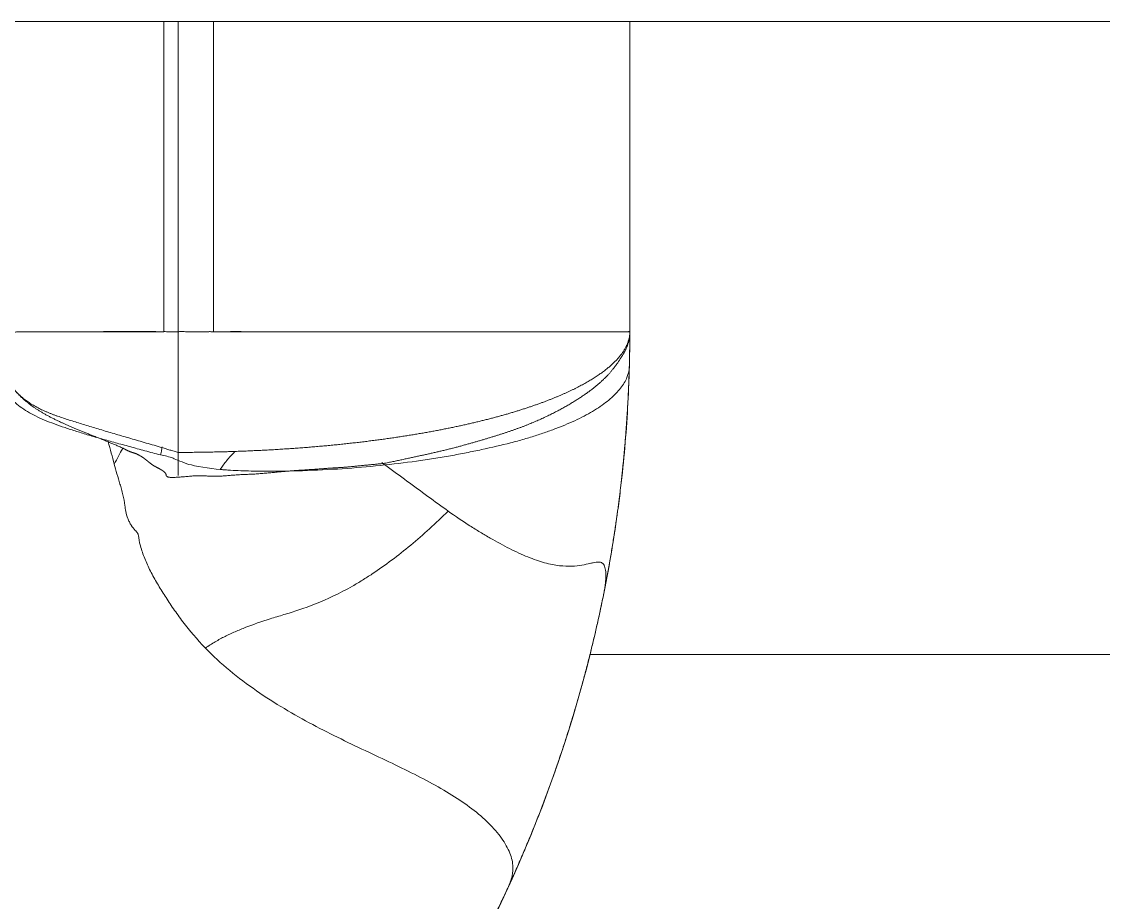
# Model space of a CAD drawing. Header units: millimetres. Extents: x 126337 to 126756, y 643 to 915.
# Drawn here: x 126626.005 to 126629.425, y 888.587 to 891.369 of the extents above; entities that cross this region are included whole.
import ezdxf

# ---------------------------------------------------------------- set-up
doc = ezdxf.new("R2010")
doc.units = ezdxf.units.MM
doc.linetypes.add('DASHED', pattern=[0])
doc.layers.add('DIE_P', color=2, linetype='Continuous')
doc.layers.add('TEXT', color=4, linetype='Continuous')

# ---------------------------------------------------------------- blocks, each defined once
blk = doc.blocks.new('*u7580')
at = {"layer": 'DIE_P', "color": 2, "linetype": 'Continuous', "lineweight": 13}
for p, q in [((12.7609, 69.5858), (13.3324, 69.5858)), ((14.7609, 69.5858), (13.3324, 69.5858)), ((14.7609, 69.5858), (14.7609, 68.6062)), ((14.7609, 68.6092), (14.7609, 68.6113))]:
    blk.add_line(p, q, dxfattribs=at)
at = {"layer": 'DIE_P', "color": 155, "linetype": 'DASHED', "lineweight": 13}
for p, q in [((13.2873, 69.5858), (13.2873, 68.6062)), ((13.2873, 68.6062), (13.2873, 69.5858)), ((13.3324, 69.5858), (13.3324, 68.2247)), ((13.445, 68.6062), (13.445, 69.5858)), ((13.445, 69.5858), (13.445, 68.6062)), ((14.6351, 67.5858), (63.5609, 67.5858))]:
    blk.add_line(p, q, dxfattribs=at)
at = {"layer": 'DIE_P', "color": 155, "linetype": 'Continuous', "lineweight": 13}
for p, q in [((13.3324, 68.1518), (13.3324, 69.5858)), ((14.6351, 67.5858), (63.5609, 67.5858))]:
    blk.add_line(p, q, dxfattribs=at)
at = {"layer": 'DIE_P', "color": 11, "linetype": 'Continuous', "lineweight": 13}
blk.add_line((14.7609, 69.5858), (63.5609, 69.5858), dxfattribs=at)
at = {"layer": 'DIE_P', "color": 31, "linetype": 'DASHED', "lineweight": 13}
blk.add_line((14.7609, 68.6062), (14.7609, 68.6), dxfattribs=at)
at = {"layer": 'DIE_P', "color": 2, "linetype": 'DASHED', "lineweight": 13}
for p, q in [((14.6775, 67.7731), (14.678, 67.7754)), ((14.5623, 67.3298), (14.5634, 67.3334))]:
    blk.add_line(p, q, dxfattribs=at)
at = {"layer": 'DIE_P', "color": 2, "linetype": 'Continuous', "lineweight": 13}
blk.add_arc((10.5609, 68.6062), 4.2, 302.4, 345.9392, dxfattribs=at)
for points, knots in [([(14.7605, 68.6163), (14.7605, 68.6163), (14.7605, 68.6157), (14.7605, 68.6147), (14.7605, 68.6133), (14.7605, 68.6117), (14.7606, 68.61), (14.7606, 68.6082), (14.7606, 68.606), (14.7606, 68.6035), (14.7606, 68.6007), (14.7607, 68.598), (14.7607, 68.5955), (14.7607, 68.5932), (14.7607, 68.5913), (14.7607, 68.5893), (14.7607, 68.5871), (14.7607, 68.5845), (14.7607, 68.5815), (14.7607, 68.5782), (14.7607, 68.5746), (14.7607, 68.5717), (14.7607, 68.5699), (14.7607, 68.5696)], [0, 0, 0, 0, 0.004784, 0.034768, 0.063437, 0.09592, 0.132266, 0.172345, 0.213701, 0.271358, 0.329933, 0.389269, 0.443082, 0.491823, 0.529829, 0.56859, 0.616005, 0.672302, 0.737717, 0.807975, 0.886805, 0.974467, 1, 1, 1, 1]), ([(14.7609, 68.6212), (14.7609, 68.6212), (14.7609, 68.6212), (14.7609, 68.6211), (14.7609, 68.6208), (14.7609, 68.6205), (14.7609, 68.6203), (14.7609, 68.6201), (14.7609, 68.6199), (14.7609, 68.6196), (14.7609, 68.619), (14.7609, 68.618), (14.7609, 68.6166), (14.7609, 68.6141), (14.7609, 68.6106), (14.7609, 68.6075), (14.7609, 68.6058), (14.7609, 68.6054)], [0, 0, 0, 0, 0.02912, 0.115091, 0.17392, 0.195161, 0.204487, 0.213393, 0.2223, 0.231627, 0.273679, 0.31992, 0.38987, 0.507162, 0.726844, 0.946773, 1, 1, 1, 1]), ([(14.7609, 68.6039), (14.7609, 68.6034), (14.7609, 68.6023), (14.7609, 68.6006), (14.7609, 68.5988), (14.7608, 68.597), (14.7607, 68.5951), (14.7605, 68.5931), (14.7603, 68.5911), (14.76, 68.589), (14.7597, 68.5868), (14.7594, 68.5846), (14.7589, 68.5824), (14.7584, 68.58), (14.7578, 68.5775), (14.7572, 68.575), (14.7564, 68.5723), (14.7556, 68.5696), (14.7547, 68.5668), (14.7538, 68.5639), (14.7527, 68.561), (14.7515, 68.558), (14.7503, 68.555), (14.7489, 68.5519), (14.7475, 68.5488), (14.746, 68.5457), (14.7444, 68.5425), (14.7427, 68.5394), (14.7409, 68.5362), (14.739, 68.533), (14.7371, 68.5298), (14.735, 68.5265), (14.7329, 68.5232), (14.7308, 68.5199), (14.7285, 68.5165), (14.7262, 68.5132), (14.7239, 68.5098), (14.7215, 68.5064), (14.719, 68.503), (14.7165, 68.4996), (14.7139, 68.4962), (14.7113, 68.4928), (14.7086, 68.4893), (14.7059, 68.4858), (14.7031, 68.4824), (14.7002, 68.479), (14.6972, 68.4755), (14.6942, 68.4721), (14.691, 68.4687), (14.6877, 68.4653), (14.6844, 68.4618), (14.6809, 68.4584), (14.6774, 68.455), (14.6737, 68.4515), (14.6699, 68.4481), (14.6661, 68.4446), (14.6621, 68.4411), (14.658, 68.4376), (14.6538, 68.4341), (14.6494, 68.4306), (14.645, 68.4271), (14.6404, 68.4236), (14.6357, 68.42), (14.6309, 68.4165), (14.626, 68.4129), (14.621, 68.4093), (14.6159, 68.4058), (14.6106, 68.4022), (14.6053, 68.3986), (14.5998, 68.3951), (14.5942, 68.3915), (14.5886, 68.3879), (14.5828, 68.3844), (14.577, 68.3808), (14.571, 68.3773), (14.5649, 68.3737), (14.5587, 68.3702), (14.5525, 68.3666), (14.5461, 68.3631), (14.5395, 68.3596), (14.5329, 68.3561), (14.5262, 68.3525), (14.5193, 68.349), (14.5123, 68.3455), (14.5052, 68.342), (14.4979, 68.3385), (14.4905, 68.335), (14.483, 68.3316), (14.4754, 68.3281), (14.4676, 68.3247), (14.4597, 68.3213), (14.4516, 68.3179), (14.4434, 68.3145), (14.4351, 68.3111), (14.4267, 68.3078), (14.4181, 68.3046), (14.4094, 68.3014), (14.4006, 68.2982), (14.3917, 68.2951), (14.3826, 68.2919), (14.3734, 68.2888), (14.3641, 68.2857), (14.3546, 68.2827), (14.345, 68.2796), (14.3351, 68.2765), (14.3252, 68.2734), (14.315, 68.2703), (14.3046, 68.2672), (14.2941, 68.2641), (14.2833, 68.2609), (14.2724, 68.2577), (14.2612, 68.2545), (14.2499, 68.2513), (14.2384, 68.2481), (14.2266, 68.2449), (14.2148, 68.2416), (14.2028, 68.2385), (14.1908, 68.2355), (14.1787, 68.2325), (14.1666, 68.2296), (14.1545, 68.2268), (14.1423, 68.2241), (14.1301, 68.2213), (14.1178, 68.2186), (14.1054, 68.2158), (14.0929, 68.2131), (14.0802, 68.2103), (14.0672, 68.2074), (14.054, 68.2046), (14.0404, 68.2017), (14.0263, 68.1987), (14.0119, 68.1957), (13.9969, 68.1927), (13.9867, 68.1907), (13.9816, 68.1898)], [0, 0, 0, 0, 0.00386, 0.007947, 0.012241, 0.016739, 0.021439, 0.026341, 0.031445, 0.036748, 0.042248, 0.047945, 0.053796, 0.05975, 0.065805, 0.071956, 0.0782, 0.084532, 0.090947, 0.097441, 0.104009, 0.110646, 0.117346, 0.124104, 0.130914, 0.137771, 0.144668, 0.1516, 0.158543, 0.165465, 0.172361, 0.179226, 0.186055, 0.192846, 0.199593, 0.206296, 0.212952, 0.219557, 0.226111, 0.232619, 0.239082, 0.245507, 0.251898, 0.258279, 0.264696, 0.271158, 0.277666, 0.284226, 0.290838, 0.297506, 0.304231, 0.311015, 0.317859, 0.324763, 0.331728, 0.338753, 0.345838, 0.352982, 0.360183, 0.36744, 0.37475, 0.382111, 0.38952, 0.396973, 0.404468, 0.412001, 0.419568, 0.427165, 0.434787, 0.442431, 0.450093, 0.457768, 0.465454, 0.473153, 0.480868, 0.488601, 0.496354, 0.50413, 0.511932, 0.519763, 0.527623, 0.535516, 0.543444, 0.551408, 0.559411, 0.567452, 0.575534, 0.583657, 0.59182, 0.600023, 0.608267, 0.616549, 0.624867, 0.633221, 0.641605, 0.650014, 0.658449, 0.666911, 0.675399, 0.683916, 0.692468, 0.70106, 0.709698, 0.718389, 0.727137, 0.73595, 0.744831, 0.753785, 0.762816, 0.771924, 0.78111, 0.790371, 0.799704, 0.809101, 0.818554, 0.828041, 0.837511, 0.846947, 0.856342, 0.865691, 0.87499, 0.884233, 0.89342, 0.902576, 0.911732, 0.920923, 0.930186, 0.93956, 0.949081, 0.958786, 0.968705, 0.978864, 0.989283, 1, 1, 1, 1]), ([(14.6351, 67.5858), (14.6572, 67.6739), (14.6762, 67.7618), (14.7003, 67.8936), (14.7113, 67.9594), (14.7206, 68.0251), (14.7265, 68.0689), (14.7293, 68.0907), (14.7421, 68.199), (14.7493, 68.2835), (14.7588, 68.4481), (14.7609, 68.5283), (14.7609, 68.6062)], [0, 0, 0, 0, 0.25, 0.25, 0.375, 0.4375, 0.4375, 0.5, 0.5, 0.75, 0.75, 1, 1, 1, 1]), ([(13.3291, 68.1462), (13.3272, 68.1461), (13.3236, 68.1458), (13.3183, 68.1456), (13.3136, 68.1456), (13.3094, 68.1457), (13.3057, 68.1459), (13.3025, 68.1464), (13.3, 68.1471), (13.2981, 68.148), (13.2967, 68.1491), (13.2957, 68.1501), (13.295, 68.1511), (13.2947, 68.1521), (13.2947, 68.153), (13.2947, 68.1538), (13.2945, 68.1546), (13.2944, 68.1554), (13.2942, 68.1561), (13.2939, 68.1568), (13.2936, 68.1575), (13.2932, 68.1581), (13.2928, 68.1587), (13.2924, 68.1593), (13.2919, 68.1599), (13.2914, 68.1605), (13.2908, 68.1611), (13.2902, 68.1617), (13.2896, 68.1623), (13.2889, 68.1628), (13.2882, 68.1634), (13.2875, 68.164), (13.2868, 68.1646), (13.286, 68.1652), (13.2853, 68.1658), (13.2845, 68.1663), (13.2837, 68.1669), (13.2829, 68.1674), (13.2821, 68.1679), (13.2813, 68.1684), (13.2805, 68.169), (13.2796, 68.1695), (13.2788, 68.17), (13.2779, 68.1705), (13.2771, 68.171), (13.2762, 68.1715), (13.2753, 68.172), (13.2743, 68.1725), (13.2734, 68.1731), (13.2724, 68.1736), (13.2714, 68.1741), (13.2704, 68.1747), (13.2694, 68.1752), (13.2684, 68.1758), (13.2673, 68.1763), (13.2663, 68.1769), (13.2652, 68.1775), (13.2641, 68.178), (13.263, 68.1786), (13.2619, 68.1792), (13.2608, 68.1798), (13.2597, 68.1805), (13.2585, 68.1811), (13.2574, 68.1817), (13.2563, 68.1824), (13.2552, 68.1831), (13.254, 68.1837), (13.2529, 68.1844), (13.2518, 68.1851), (13.2507, 68.1858), (13.2496, 68.1866), (13.2486, 68.1873), (13.2475, 68.1881), (13.2465, 68.1889), (13.2455, 68.1897), (13.2445, 68.1905), (13.2434, 68.1913), (13.2424, 68.1921), (13.2414, 68.193), (13.2404, 68.1938), (13.2394, 68.1946), (13.2384, 68.1954), (13.2373, 68.1962), (13.2363, 68.197), (13.2353, 68.1979), (13.2343, 68.1987), (13.2333, 68.1995), (13.2323, 68.2003), (13.2313, 68.2011), (13.2303, 68.2018), (13.2294, 68.2026), (13.2284, 68.2034), (13.2274, 68.2042), (13.2264, 68.2049), (13.2255, 68.2056), (13.2245, 68.2064), (13.2235, 68.2071), (13.2226, 68.2078), (13.2216, 68.2084), (13.2207, 68.2091), (13.2197, 68.2097), (13.2188, 68.2104), (13.2178, 68.211), (13.2169, 68.2116), (13.2159, 68.2121), (13.215, 68.2127), (13.214, 68.2133), (13.213, 68.2138), (13.212, 68.2144), (13.2111, 68.2149), (13.2101, 68.2155), (13.2091, 68.216), (13.2081, 68.2165), (13.2071, 68.217), (13.2061, 68.2175), (13.2051, 68.218), (13.2041, 68.2185), (13.2031, 68.219), (13.2021, 68.2195), (13.2011, 68.22), (13.2001, 68.2204), (13.199, 68.2208), (13.198, 68.2212), (13.197, 68.2216), (13.1959, 68.2219), (13.1949, 68.2223), (13.1939, 68.2226), (13.1928, 68.2229), (13.1918, 68.2233), (13.1908, 68.2236), (13.1897, 68.2239), (13.1887, 68.2243), (13.1876, 68.2246), (13.1866, 68.2249), (13.1856, 68.2253), (13.1845, 68.2256), (13.1835, 68.226), (13.1825, 68.2264), (13.1814, 68.2268), (13.1804, 68.2272), (13.1794, 68.2276), (13.1784, 68.228), (13.1774, 68.2284), (13.1764, 68.2288), (13.1754, 68.2293), (13.1744, 68.2297), (13.1734, 68.2302), (13.1724, 68.2307), (13.1714, 68.2311), (13.1704, 68.2316), (13.1695, 68.2321), (13.1685, 68.2326), (13.1675, 68.2331), (13.1666, 68.2336), (13.1656, 68.2341), (13.1647, 68.2346), (13.1637, 68.2351), (13.1628, 68.2356), (13.1619, 68.2361), (13.1609, 68.2366), (13.16, 68.2371), (13.1591, 68.2376), (13.1585, 68.2379), (13.1582, 68.238)], [0, 0, 0, 0, 0.025691, 0.04942, 0.071027, 0.090375, 0.107358, 0.121918, 0.134067, 0.14396, 0.1521, 0.158887, 0.164405, 0.168882, 0.172844, 0.176633, 0.180286, 0.183835, 0.187312, 0.190749, 0.194178, 0.197629, 0.201129, 0.204702, 0.20837, 0.212149, 0.216055, 0.2201, 0.224294, 0.228643, 0.233153, 0.237738, 0.242346, 0.246979, 0.25164, 0.25633, 0.26105, 0.2658, 0.270577, 0.275382, 0.28021, 0.285058, 0.289923, 0.294843, 0.299858, 0.30497, 0.310177, 0.315479, 0.320874, 0.32636, 0.331936, 0.3376, 0.343348, 0.349176, 0.355083, 0.361065, 0.367118, 0.373239, 0.379423, 0.385666, 0.391964, 0.398311, 0.404703, 0.411134, 0.417599, 0.424092, 0.430608, 0.437141, 0.443687, 0.450238, 0.456791, 0.46334, 0.469881, 0.476413, 0.482956, 0.489512, 0.496077, 0.502649, 0.509224, 0.515799, 0.52237, 0.528935, 0.53549, 0.542032, 0.548558, 0.555063, 0.561545, 0.568001, 0.574427, 0.58082, 0.587176, 0.593493, 0.599767, 0.605995, 0.612173, 0.6183, 0.624371, 0.630383, 0.636335, 0.642222, 0.648043, 0.653795, 0.659517, 0.665241, 0.670967, 0.676695, 0.682426, 0.688157, 0.69389, 0.699624, 0.70536, 0.711096, 0.716832, 0.722569, 0.728306, 0.734044, 0.739781, 0.745519, 0.751247, 0.756947, 0.762625, 0.768286, 0.773934, 0.779573, 0.785206, 0.790835, 0.796464, 0.802092, 0.807723, 0.813357, 0.818994, 0.824635, 0.830282, 0.835934, 0.841592, 0.847255, 0.852924, 0.8586, 0.864281, 0.869967, 0.875659, 0.881356, 0.887057, 0.892762, 0.898469, 0.904178, 0.909887, 0.915595, 0.921301, 0.927002, 0.932699, 0.938387, 0.944067, 0.949736, 0.955391, 0.961032, 0.966657, 0.972265, 0.977853, 0.983421, 0.988969, 0.994495, 1, 1, 1, 1]), ([(13.4188, 67.6066), (13.3924, 67.6338), (13.3688, 67.6617), (13.3371, 67.7032), (13.3271, 67.7171), (13.3084, 67.7443), (13.2997, 67.7577), (13.2832, 67.7836), (13.275, 67.7965), (13.2593, 67.8229), (13.2519, 67.8363), (13.2417, 67.8565), (13.2385, 67.8631), (13.2326, 67.8763), (13.2298, 67.8828), (13.2218, 67.9024), (13.2171, 67.9156), (13.2095, 67.9425), (13.2083, 67.9542), (13.2066, 67.9635), (13.2062, 67.9652), (13.2056, 67.9671), (13.2054, 67.9677), (13.2049, 67.9688), (13.2032, 67.9718), (13.1968, 67.9784), (13.1887, 67.9881), (13.1835, 67.996), (13.1824, 67.9976), (13.1803, 68.0012), (13.1793, 68.0031), (13.1765, 68.0086), (13.1683, 68.0272), (13.1658, 68.0454), (13.1635, 68.0685), (13.1612, 68.0797), (13.1569, 68.0967), (13.1553, 68.1025), (13.152, 68.1138), (13.1439, 68.1416), (13.1361, 68.1675), (13.1306, 68.1878)], [0, 0, 0, 0, 0.125, 0.125, 0.1875, 0.1875, 0.25, 0.25, 0.3125, 0.3125, 0.375, 0.375, 0.40625, 0.40625, 0.4375, 0.4375, 0.5, 0.5, 0.5625, 0.5625, 0.578125, 0.578125, 0.585937, 0.585937, 0.59375, 0.625, 0.65625, 0.65625, 0.664062, 0.664062, 0.671875, 0.671875, 0.6875, 0.75, 0.75, 0.8125, 0.8125, 0.84375, 0.84375, 0.875, 1, 1, 1, 1]), ([(13.9801, 68.1897), (13.9782, 68.1895), (13.9743, 68.1891), (13.9684, 68.1885), (13.9624, 68.1878), (13.9563, 68.1873), (13.9501, 68.1867), (13.9439, 68.1861), (13.9376, 68.1855), (13.9313, 68.1849), (13.9251, 68.1843), (13.9189, 68.1837), (13.9127, 68.1831), (13.9067, 68.1825), (13.9007, 68.1819), (13.8948, 68.1813), (13.889, 68.1807), (13.8834, 68.1801), (13.8779, 68.1795), (13.8724, 68.179), (13.8671, 68.1785), (13.862, 68.178), (13.8569, 68.1776), (13.8519, 68.1773), (13.847, 68.177), (13.8421, 68.1767), (13.8373, 68.1765), (13.8323, 68.1761), (13.8273, 68.1758), (13.8221, 68.1755), (13.8168, 68.1751), (13.8113, 68.1748), (13.8056, 68.1744), (13.7998, 68.1739), (13.7938, 68.1735), (13.7876, 68.173), (13.7813, 68.1726), (13.7748, 68.1721), (13.7681, 68.1716), (13.7613, 68.1711), (13.7544, 68.1706), (13.7474, 68.1702), (13.7402, 68.1697), (13.733, 68.1693), (13.7257, 68.1688), (13.7183, 68.1684), (13.7108, 68.168), (13.7032, 68.1675), (13.6953, 68.1669), (13.6873, 68.1662), (13.6792, 68.1655), (13.671, 68.1648), (13.6627, 68.164), (13.6544, 68.1632), (13.6462, 68.1624), (13.6379, 68.1617), (13.6295, 68.1609), (13.6211, 68.1602), (13.6127, 68.1594), (13.6042, 68.1587), (13.5958, 68.158), (13.5874, 68.1573), (13.5792, 68.1567), (13.5712, 68.1561), (13.5634, 68.1557), (13.556, 68.1554), (13.5487, 68.1553), (13.5415, 68.1551), (13.5342, 68.1548), (13.5269, 68.1543), (13.5194, 68.1538), (13.512, 68.1533), (13.5045, 68.1527), (13.497, 68.1521), (13.4896, 68.1515), (13.4823, 68.1509), (13.4751, 68.1504), (13.468, 68.1499), (13.461, 68.1496), (13.4542, 68.1493), (13.4476, 68.1492), (13.4412, 68.1493), (13.435, 68.1495), (13.4287, 68.1498), (13.4223, 68.1502), (13.4158, 68.1505), (13.409, 68.1509), (13.402, 68.151), (13.3947, 68.1509), (13.3872, 68.1506), (13.3796, 68.1502), (13.372, 68.1497), (13.3643, 68.149), (13.3568, 68.1484), (13.3495, 68.1477), (13.3424, 68.1471), (13.3356, 68.1465), (13.3312, 68.1462), (13.3291, 68.1461)], [0, 0, 0, 0, 0.009845, 0.019918, 0.030181, 0.040595, 0.051114, 0.061695, 0.072295, 0.082872, 0.093387, 0.103804, 0.114091, 0.124222, 0.134174, 0.143931, 0.153482, 0.162819, 0.17194, 0.180847, 0.189545, 0.198043, 0.206349, 0.214473, 0.22244, 0.230359, 0.238261, 0.246214, 0.25433, 0.262629, 0.271126, 0.279835, 0.288766, 0.297925, 0.307319, 0.316946, 0.326804, 0.336889, 0.347189, 0.357694, 0.368386, 0.379246, 0.390252, 0.401377, 0.412593, 0.423868, 0.435307, 0.447023, 0.458987, 0.471166, 0.483522, 0.496012, 0.508589, 0.5212, 0.53379, 0.546352, 0.559005, 0.571721, 0.584456, 0.597158, 0.609769, 0.622225, 0.634454, 0.646381, 0.657921, 0.668988, 0.679548, 0.690123, 0.700831, 0.711637, 0.722503, 0.733393, 0.744271, 0.755103, 0.765855, 0.776493, 0.786987, 0.79731, 0.807435, 0.817342, 0.827013, 0.836435, 0.845622, 0.854959, 0.864558, 0.874373, 0.884402, 0.894806, 0.905525, 0.916462, 0.927515, 0.938586, 0.949576, 0.960386, 0.970923, 0.981096, 0.990816, 1, 1, 1, 1]), ([(14.1864, 68.0394), (14.1452, 68.0688), (14.0999, 68.1021), (14.0345, 68.1501), (14.0124, 68.1666), (13.9855, 68.1858), (13.9811, 68.189), (13.9766, 68.1923)], [0, 0, 0, 0, 0.629976, 0.629976, 0.944964, 0.944964, 1, 1, 1, 1]), ([(14.1864, 68.0394), (14.1475, 68.0007), (14.108, 67.9648), (14.0281, 67.8987), (13.9876, 67.8684), (13.9361, 67.8341), (13.9257, 67.8274), (13.9049, 67.8145), (13.8945, 67.8083), (13.8637, 67.7907), (13.8435, 67.7803), (13.7848, 67.7524), (13.748, 67.7383), (13.6978, 67.7214), (13.6819, 67.7165), (13.6596, 67.7098), (13.6524, 67.7077), (13.6381, 67.7034), (13.603, 67.6926), (13.5708, 67.6814), (13.535, 67.6675), (13.5179, 67.6604), (13.5018, 67.6532), (13.4913, 67.6484), (13.4862, 67.646), (13.4708, 67.6382), (13.4604, 67.6325), (13.4397, 67.6202), (13.4293, 67.6136), (13.4188, 67.6066)], [0, 0, 0, 0, 0.125, 0.125, 0.25, 0.25, 0.28125, 0.28125, 0.3125, 0.3125, 0.375, 0.375, 0.5, 0.5, 0.5625, 0.5625, 0.59375, 0.59375, 0.625, 0.75, 0.75, 0.8125, 0.84375, 0.84375, 0.875, 0.875, 0.9375, 0.9375, 1, 1, 1, 1]), ([(14.678, 67.7754), (14.679, 67.7806), (14.6799, 67.7857), (14.6817, 67.7964), (14.6825, 67.8018), (14.6838, 67.8124), (14.6843, 67.8176), (14.685, 67.8272), (14.6852, 67.8317), (14.6852, 67.8443), (14.6846, 67.8514), (14.6821, 67.8632), (14.6802, 67.8678), (14.6752, 67.8745), (14.672, 67.8765), (14.6661, 67.878), (14.664, 67.8782), (14.6593, 67.8783), (14.6568, 67.878), (14.6513, 67.8773), (14.6483, 67.8767), (14.6419, 67.8754), (14.6385, 67.8746), (14.6275, 67.8721), (14.6191, 67.8702), (14.6001, 67.867), (14.5895, 67.8657), (14.5657, 67.8648), (14.5525, 67.8652), (14.5309, 67.8676), (14.5233, 67.8688), (14.5078, 67.8719), (14.4997, 67.8738), (14.483, 67.8784), (14.4744, 67.8811), (14.4568, 67.8872), (14.4478, 67.8906), (14.4293, 67.8982), (14.4198, 67.9024), (14.4006, 67.9113), (14.3908, 67.916), (14.361, 67.9309), (14.3406, 67.9418), (14.3092, 67.9597), (14.2986, 67.966), (14.277, 67.979), (14.2661, 67.9859), (14.2328, 68.0072), (14.2099, 68.0227), (14.1864, 68.0394)], [0, 0, 0, 0, 0.027405, 0.027405, 0.058779, 0.058779, 0.090153, 0.090153, 0.121527, 0.121527, 0.184275, 0.184275, 0.247023, 0.247023, 0.309771, 0.309771, 0.341145, 0.341145, 0.372519, 0.372519, 0.403893, 0.403893, 0.435267, 0.435267, 0.498015, 0.498015, 0.560763, 0.560763, 0.623512, 0.623512, 0.654886, 0.654886, 0.68626, 0.68626, 0.717634, 0.717634, 0.749008, 0.749008, 0.780382, 0.780382, 0.811756, 0.811756, 0.874504, 0.874504, 0.905878, 0.905878, 0.937252, 0.937252, 1, 1, 1, 1])]:
    blk.add_open_spline(points, degree=3, knots=knots, dxfattribs=at)
at = {"layer": 'DIE_P', "color": 155, "linetype": 'DASHED', "lineweight": 13}
for points, knots in [([(12.7633, 68.6059), (12.7637, 68.6058), (12.765, 68.6057), (12.7678, 68.6055), (12.7725, 68.6052), (12.7786, 68.605), (12.7864, 68.6049), (12.7961, 68.6049), (12.8079, 68.605), (12.822, 68.6052), (12.8387, 68.6055), (12.858, 68.6058), (12.8802, 68.6061), (12.9091, 68.6062), (12.9447, 68.6062), (12.9869, 68.6062), (13.0298, 68.6062), (13.0601, 68.6062), (13.0766, 68.6062), (13.0792, 68.6062), (13.0818, 68.6062), (13.0845, 68.6062), (13.0871, 68.6062), (13.0898, 68.6062), (13.0924, 68.6062), (13.0951, 68.6062), (13.0978, 68.6062), (13.1004, 68.6063), (13.1031, 68.6063), (13.1058, 68.6063), (13.1085, 68.6063), (13.1112, 68.6063), (13.1139, 68.6063), (13.1165, 68.6063), (13.1192, 68.6064), (13.1219, 68.6064), (13.1246, 68.6064), (13.1273, 68.6064), (13.13, 68.6064), (13.1327, 68.6064), (13.1354, 68.6065), (13.1381, 68.6065), (13.1409, 68.6065), (13.1436, 68.6065), (13.1463, 68.6065), (13.149, 68.6065), (13.1517, 68.6065), (13.1545, 68.6065), (13.1572, 68.6065), (13.1599, 68.6065), (13.1627, 68.6065), (13.1654, 68.6065), (13.1682, 68.6065), (13.1709, 68.6065), (13.1737, 68.6065), (13.1764, 68.6065), (13.1792, 68.6065), (13.1819, 68.6065), (13.1847, 68.6065), (13.1874, 68.6065), (13.1902, 68.6065), (13.193, 68.6065), (13.1957, 68.6065), (13.1985, 68.6065), (13.2012, 68.6065), (13.204, 68.6065), (13.2068, 68.6065), (13.2095, 68.6065), (13.2123, 68.6065), (13.215, 68.6065), (13.2178, 68.6064), (13.2206, 68.6064), (13.2234, 68.6064), (13.2261, 68.6064), (13.2289, 68.6064), (13.2317, 68.6064), (13.2345, 68.6064), (13.2373, 68.6064), (13.2401, 68.6064), (13.2429, 68.6064), (13.2457, 68.6064), (13.2485, 68.6064), (13.2513, 68.6064), (13.2541, 68.6064), (13.2569, 68.6063), (13.2597, 68.6063), (13.2625, 68.6062), (13.2652, 68.6061), (13.2679, 68.6059), (13.2707, 68.6058), (13.2734, 68.6058), (13.2761, 68.6057), (13.2788, 68.6058), (13.2816, 68.6059), (13.2846, 68.6063), (13.2869, 68.6063), (13.2881, 68.6063)], [0, 0, 0, 0, 0.016536, 0.048154, 0.081586, 0.116825, 0.153878, 0.192788, 0.233558, 0.276189, 0.320687, 0.367171, 0.415564, 0.465795, 0.538694, 0.607448, 0.672002, 0.732376, 0.735989, 0.739597, 0.7432, 0.746799, 0.750393, 0.753982, 0.757568, 0.761151, 0.76473, 0.768305, 0.771874, 0.775435, 0.778989, 0.782535, 0.786074, 0.789606, 0.793132, 0.796651, 0.800164, 0.803672, 0.807174, 0.810671, 0.814162, 0.817649, 0.821132, 0.82461, 0.828084, 0.831554, 0.835019, 0.838481, 0.841938, 0.845391, 0.848841, 0.852287, 0.855729, 0.859167, 0.862602, 0.866033, 0.86946, 0.872881, 0.876294, 0.879702, 0.883102, 0.886496, 0.889884, 0.893266, 0.896642, 0.900012, 0.903376, 0.906735, 0.910088, 0.913436, 0.916779, 0.92012, 0.923463, 0.926809, 0.930156, 0.933502, 0.936848, 0.940192, 0.943532, 0.946868, 0.950199, 0.953522, 0.956836, 0.96014, 0.963433, 0.966713, 0.969977, 0.973218, 0.976433, 0.979627, 0.982805, 0.985971, 0.989135, 0.992305, 0.995566, 1, 1, 1, 1]), ([(13.2881, 68.6063), (13.2903, 68.6063), (13.2942, 68.6062), (13.2992, 68.6059), (13.3027, 68.6057), (13.3046, 68.6055), (13.3144, 68.605), (13.3233, 68.6053), (13.3312, 68.6059), (13.3343, 68.6061), (13.3357, 68.6062), (13.3403, 68.6064), (13.3465, 68.6064), (13.353, 68.6062), (13.3597, 68.606), (13.3632, 68.6059), (13.3734, 68.6058), (13.38, 68.606), (13.3896, 68.6062), (13.3927, 68.6062), (13.3993, 68.6062), (13.4027, 68.6061), (13.4095, 68.606), (13.4129, 68.6059), (13.4197, 68.6058), (13.4228, 68.6058), (13.427, 68.606), (13.4283, 68.6061), (13.4308, 68.6063), (13.4337, 68.6063), (13.4384, 68.6061), (13.4417, 68.606), (13.444, 68.606), (13.4452, 68.606), (13.4466, 68.606)], [0, 0, 0, 0, 0.0625, 0.09375, 0.09375, 0.125, 0.125, 0.25, 0.28125, 0.28125, 0.3125, 0.3125, 0.375, 0.4375, 0.4375, 0.5, 0.5, 0.625, 0.625, 0.6875, 0.6875, 0.75, 0.75, 0.8125, 0.8125, 0.875, 0.875, 0.90625, 0.90625, 0.9375, 0.96875, 0.984375, 0.984375, 1, 1, 1, 1]), ([(13.4466, 68.606), (13.4492, 68.6059), (13.4551, 68.6057), (13.4644, 68.6052), (13.4742, 68.6053), (13.4838, 68.6058), (13.4933, 68.6062), (13.5027, 68.6065), (13.5122, 68.6065), (13.5218, 68.6064), (13.5315, 68.6062), (13.5411, 68.6061), (13.5506, 68.606), (13.56, 68.606), (13.5694, 68.606), (13.5787, 68.606), (13.5881, 68.606), (13.5974, 68.606), (13.6067, 68.606), (13.616, 68.606), (13.6253, 68.606), (13.6346, 68.606), (13.6439, 68.606), (13.6531, 68.606), (13.6623, 68.606), (13.6715, 68.6059), (13.6807, 68.6059), (13.6899, 68.6059), (13.6991, 68.6059), (13.7082, 68.6059), (13.7173, 68.6059), (13.7264, 68.6059), (13.7355, 68.6059), (13.7445, 68.6059), (13.7535, 68.6059), (13.7625, 68.6059), (13.7715, 68.606), (13.7804, 68.606), (13.7893, 68.606), (13.7982, 68.606), (13.8071, 68.606), (13.816, 68.606), (13.8248, 68.606), (13.8337, 68.606), (13.8424, 68.606), (13.8512, 68.606), (13.8599, 68.6061), (13.8686, 68.6061), (13.8772, 68.6061), (13.8858, 68.6061), (13.8944, 68.6061), (13.9029, 68.6061), (13.9115, 68.6061), (13.9199, 68.6062), (13.9284, 68.6062), (13.9368, 68.6062), (13.9452, 68.6062), (13.9536, 68.6062), (13.9619, 68.6062), (13.9702, 68.6062), (13.9989, 68.6062), (14.0515, 68.6061), (14.1299, 68.6061), (14.2166, 68.6062), (14.3092, 68.6061), (14.3769, 68.6062), (14.421, 68.6062), (14.4419, 68.6062), (14.462, 68.6062), (14.4813, 68.6062), (14.4998, 68.6062), (14.5175, 68.6061), (14.5345, 68.6061), (14.5507, 68.6061), (14.5662, 68.6061), (14.581, 68.6061), (14.5951, 68.606), (14.6085, 68.606), (14.6212, 68.606), (14.6332, 68.606), (14.6446, 68.606), (14.6554, 68.606), (14.6655, 68.606), (14.675, 68.606), (14.6839, 68.606), (14.6922, 68.606), (14.7, 68.606), (14.7072, 68.606), (14.7138, 68.606), (14.72, 68.606), (14.7256, 68.606), (14.7308, 68.6061), (14.7355, 68.6061), (14.7397, 68.6061), (14.7434, 68.6062), (14.7468, 68.6062), (14.7497, 68.6061), (14.7523, 68.6061), (14.7545, 68.6061), (14.7563, 68.6061), (14.7578, 68.6062), (14.759, 68.6065), (14.7599, 68.6065), (14.7605, 68.6061), (14.7609, 68.6059), (14.7609, 68.6061), (14.7609, 68.6062)], [0, 0, 0, 0, 0.003417, 0.007776, 0.012136, 0.01635, 0.020467, 0.024586, 0.028807, 0.033091, 0.037408, 0.041675, 0.045898, 0.050107, 0.054303, 0.058486, 0.062676, 0.066879, 0.071092, 0.075311, 0.079531, 0.083751, 0.087972, 0.092197, 0.096426, 0.10066, 0.104898, 0.10914, 0.113386, 0.117635, 0.121883, 0.12613, 0.130377, 0.134624, 0.138872, 0.143122, 0.147374, 0.151629, 0.155888, 0.160152, 0.164419, 0.168691, 0.172967, 0.177241, 0.181512, 0.18578, 0.190046, 0.19431, 0.198573, 0.202833, 0.207093, 0.211351, 0.215608, 0.219866, 0.224123, 0.22838, 0.232638, 0.236899, 0.241161, 0.245424, 0.249687, 0.285505, 0.328378, 0.378364, 0.435493, 0.500015, 0.515781, 0.531374, 0.546787, 0.562021, 0.577114, 0.592069, 0.606878, 0.621536, 0.636038, 0.65038, 0.664556, 0.678576, 0.692457, 0.706194, 0.719779, 0.733205, 0.746467, 0.759559, 0.772474, 0.785208, 0.797776, 0.810185, 0.822433, 0.834512, 0.846421, 0.858143, 0.869669, 0.880997, 0.892123, 0.903043, 0.913759, 0.924283, 0.934614, 0.944749, 0.954673, 0.964251, 0.973385, 0.982958, 0.992768, 1, 1, 1, 1]), ([(14.7609, 68.6062), (14.7609, 68.6049), (14.7609, 68.6024), (14.7607, 68.5986), (14.7603, 68.5949), (14.7597, 68.591), (14.7591, 68.5872), (14.7582, 68.5834), (14.7572, 68.5795), (14.756, 68.5757), (14.7547, 68.5718), (14.7532, 68.5679), (14.7515, 68.564), (14.7497, 68.5601), (14.7477, 68.5562), (14.7456, 68.5522), (14.7433, 68.5483), (14.7408, 68.5444), (14.7382, 68.5404), (14.7353, 68.5364), (14.7324, 68.5325), (14.7292, 68.5285), (14.7259, 68.5245), (14.7224, 68.5205), (14.7187, 68.5165), (14.7148, 68.5125), (14.7108, 68.5085), (14.7066, 68.5045), (14.7022, 68.5005), (14.6977, 68.4965), (14.693, 68.4925), (14.688, 68.4885), (14.683, 68.4845), (14.6777, 68.4805), (14.6722, 68.4765), (14.6666, 68.4725), (14.6608, 68.4685), (14.6548, 68.4645), (14.6486, 68.4605), (14.6422, 68.4565), (14.6357, 68.4525), (14.6289, 68.4486), (14.622, 68.4446), (14.6149, 68.4406), (14.6076, 68.4367), (14.6001, 68.4328), (14.5925, 68.4288), (14.5846, 68.4249), (14.5766, 68.421), (14.5683, 68.4171), (14.5599, 68.4133), (14.5513, 68.4094), (14.5425, 68.4056), (14.5335, 68.4018), (14.5243, 68.3979), (14.515, 68.3942), (14.5054, 68.3904), (14.4956, 68.3866), (14.4857, 68.3829), (14.4756, 68.3792), (14.4652, 68.3755), (14.4547, 68.3718), (14.444, 68.3682), (14.4331, 68.3646), (14.422, 68.361), (14.4108, 68.3574), (14.3993, 68.3539), (14.3876, 68.3504), (14.3758, 68.3469), (14.3637, 68.3434), (14.3515, 68.34), (14.3391, 68.3366), (14.3265, 68.3332), (14.3137, 68.3299), (14.3007, 68.3266), (14.2875, 68.3234), (14.2741, 68.3202), (14.2606, 68.317), (14.2468, 68.3138), (14.2329, 68.3107), (14.2188, 68.3076), (14.2045, 68.3046), (14.19, 68.3016), (14.1753, 68.2987), (14.1605, 68.2958), (14.1454, 68.2929), (14.1302, 68.2901), (14.1148, 68.2873), (14.0992, 68.2846), (14.0835, 68.282), (14.0675, 68.2793), (14.0514, 68.2768), (14.0351, 68.2742), (14.0186, 68.2718), (14.002, 68.2693), (13.9851, 68.267), (13.9682, 68.2647), (13.951, 68.2624), (13.9336, 68.2602), (13.9161, 68.2581), (13.8984, 68.256), (13.8806, 68.2539), (13.8626, 68.252), (13.8444, 68.2501), (13.8261, 68.2482), (13.8076, 68.2464), (13.7889, 68.2447), (13.7701, 68.2431), (13.7511, 68.2415), (13.732, 68.2399), (13.7127, 68.2385), (13.6932, 68.2371), (13.6736, 68.2358), (13.6539, 68.2345), (13.634, 68.2333), (13.614, 68.2322), (13.5938, 68.2312), (13.5735, 68.2302), (13.553, 68.2293), (13.5324, 68.2285), (13.5186, 68.228), (13.5117, 68.2278)], [0, 0, 0, 0, 0.00738, 0.014776, 0.022191, 0.029622, 0.037071, 0.044537, 0.05202, 0.059521, 0.067039, 0.074574, 0.082127, 0.089697, 0.097284, 0.104889, 0.112511, 0.12015, 0.127807, 0.135481, 0.143172, 0.15088, 0.158606, 0.16635, 0.17411, 0.181888, 0.189683, 0.197496, 0.205326, 0.213173, 0.221038, 0.22892, 0.236819, 0.244735, 0.252669, 0.260621, 0.268589, 0.276575, 0.284579, 0.292599, 0.300638, 0.308693, 0.316766, 0.324856, 0.332963, 0.341088, 0.34923, 0.35739, 0.365567, 0.373761, 0.381973, 0.390202, 0.398448, 0.406712, 0.414993, 0.423292, 0.431608, 0.439941, 0.448292, 0.45666, 0.465045, 0.473448, 0.481868, 0.490305, 0.49876, 0.507232, 0.515722, 0.524229, 0.532754, 0.541295, 0.549855, 0.558431, 0.567025, 0.575636, 0.584265, 0.592911, 0.601575, 0.610256, 0.618954, 0.62767, 0.636403, 0.645153, 0.653921, 0.662706, 0.671509, 0.680329, 0.689167, 0.698021, 0.706894, 0.715783, 0.724691, 0.733615, 0.742557, 0.751516, 0.760493, 0.769487, 0.778499, 0.787528, 0.796574, 0.805638, 0.814719, 0.823817, 0.832933, 0.842067, 0.851218, 0.860386, 0.869572, 0.878775, 0.887995, 0.897233, 0.906488, 0.915761, 0.925051, 0.934359, 0.943684, 0.953026, 0.962386, 0.971764, 0.981158, 0.99057, 1, 1, 1, 1]), ([(13.2818, 68.2397), (13.2733, 68.2422), (13.2564, 68.2471), (13.2315, 68.2544), (13.2069, 68.2616), (13.1828, 68.2686), (13.1591, 68.2755), (13.1358, 68.2823), (13.1131, 68.289), (13.0908, 68.2956), (13.0691, 68.302), (13.048, 68.3084), (13.0274, 68.3147), (13.0075, 68.3209), (12.9882, 68.3271), (12.9696, 68.3332), (12.9545, 68.3382), (12.9427, 68.3423), (12.934, 68.3456), (12.9254, 68.349), (12.9171, 68.3524), (12.9089, 68.356), (12.9011, 68.3597), (12.8934, 68.3635), (12.8859, 68.3674), (12.8787, 68.3714), (12.8717, 68.3755), (12.8649, 68.3797), (12.8584, 68.3841), (12.8521, 68.3886), (12.846, 68.3932), (12.8401, 68.3979), (12.8344, 68.4027), (12.829, 68.4077), (12.8237, 68.4128), (12.8187, 68.418), (12.8139, 68.4234), (12.8094, 68.4289), (12.805, 68.4345), (12.8009, 68.4402), (12.7969, 68.4461), (12.7932, 68.4521), (12.7897, 68.4583), (12.7864, 68.4646), (12.7834, 68.471), (12.7805, 68.4776), (12.7778, 68.4844), (12.7762, 68.4889), (12.7754, 68.4912)], [0, 0, 0, 0, 0.030642, 0.061359, 0.092152, 0.123021, 0.153968, 0.184994, 0.216099, 0.247285, 0.278552, 0.309901, 0.341334, 0.372851, 0.404452, 0.43614, 0.467914, 0.484399, 0.500914, 0.517462, 0.534043, 0.55066, 0.567313, 0.584005, 0.600737, 0.61751, 0.634327, 0.651188, 0.668095, 0.68505, 0.702053, 0.719108, 0.736214, 0.753374, 0.770588, 0.787859, 0.805188, 0.822576, 0.840024, 0.857534, 0.875107, 0.892745, 0.910449, 0.92822, 0.946059, 0.963968, 0.981948, 1, 1, 1, 1]), ([(13.277, 68.2167), (13.2783, 68.2219), (13.2795, 68.2271), (13.2809, 68.2356), (13.2814, 68.239), (13.2818, 68.2424)], [0, 0, 0, 0, 0.59355, 0.59355, 1, 1, 1, 1]), ([(13.4658, 68.1708), (13.4716, 68.1799), (13.4784, 68.1892), (13.4941, 68.2082), (13.5029, 68.2178), (13.5123, 68.2274)], [0, 0, 0, 0, 0.5, 0.5, 1, 1, 1, 1])]:
    blk.add_open_spline(points, degree=3, knots=knots, dxfattribs=at)
at = {"layer": 'DIE_P', "color": 2, "linetype": 'DASHED', "lineweight": 13}
for points, knots in [([(12.855, 68.6062), (12.8702, 68.6062), (12.8871, 68.6062), (12.9523, 68.6062), (13.0093, 68.6062), (13.1386, 68.6062), (13.2108, 68.6062), (13.2873, 68.6062)], [0, 0, 0, 0, 0.165558, 0.165558, 0.582779, 0.582779, 1, 1, 1, 1]), ([(13.445, 68.6062), (13.5407, 68.6062), (13.6337, 68.6062), (13.8122, 68.6062), (13.8977, 68.6062), (14.0593, 68.6062), (14.1353, 68.6062), (14.2761, 68.6062), (14.3409, 68.6062), (14.4577, 68.6062), (14.5097, 68.6062), (14.5997, 68.6062), (14.6378, 68.6062), (14.699, 68.6062), (14.7222, 68.6062), (14.7531, 68.6062), (14.7609, 68.6062), (14.7609, 68.6062)], [0, 0, 0, 0, 0.125063, 0.125063, 0.250126, 0.250126, 0.375189, 0.375189, 0.500252, 0.500252, 0.625314, 0.625314, 0.750377, 0.750377, 0.87544, 0.87544, 1, 1, 1, 1]), ([(14.7587, 68.4674), (14.7586, 68.4669), (14.7586, 68.4656), (14.7585, 68.4634), (14.7584, 68.4609), (14.7583, 68.4584), (14.7583, 68.4562), (14.7582, 68.4544), (14.7582, 68.4531), (14.7581, 68.4522), (14.7581, 68.4518), (14.7581, 68.4518), (14.7581, 68.4522), (14.7582, 68.4532), (14.7582, 68.4543), (14.7583, 68.456), (14.7584, 68.4585), (14.7585, 68.4614), (14.7585, 68.464), (14.7586, 68.466), (14.7587, 68.4681), (14.7587, 68.4701), (14.7588, 68.4718), (14.7588, 68.4732), (14.7589, 68.4744), (14.7589, 68.4755), (14.759, 68.4769), (14.759, 68.4785), (14.7591, 68.4801), (14.7591, 68.4817), (14.7592, 68.4834), (14.7592, 68.4853), (14.7593, 68.4876), (14.7593, 68.4901), (14.7594, 68.4927), (14.7595, 68.4952), (14.7596, 68.4976), (14.7596, 68.4999), (14.7597, 68.5023), (14.7597, 68.5051), (14.7598, 68.5084), (14.7599, 68.512), (14.76, 68.515), (14.76, 68.5174), (14.76, 68.519), (14.7601, 68.5204), (14.7601, 68.522), (14.7602, 68.524), (14.7602, 68.5265), (14.7602, 68.529), (14.7603, 68.5314), (14.7603, 68.5334), (14.7604, 68.5359), (14.7604, 68.5393), (14.7605, 68.5435), (14.7606, 68.5482), (14.7606, 68.553), (14.7607, 68.558), (14.7607, 68.563), (14.7608, 68.568), (14.7608, 68.5727), (14.7609, 68.5772), (14.7609, 68.5807), (14.7609, 68.5836), (14.7609, 68.5855), (14.7609, 68.5875), (14.7609, 68.5892), (14.7609, 68.5909), (14.7609, 68.5925), (14.7609, 68.594), (14.7609, 68.5952), (14.7609, 68.5965), (14.7609, 68.598), (14.761, 68.5996), (14.761, 68.601), (14.761, 68.6023), (14.761, 68.6036), (14.761, 68.6048), (14.761, 68.6056), (14.761, 68.6058)], [0, 0, 0, 0, 0.00862, 0.021681, 0.037326, 0.053136, 0.067124, 0.079451, 0.090353, 0.100169, 0.109357, 0.118468, 0.128066, 0.13863, 0.149767, 0.161006, 0.183991, 0.208009, 0.220528, 0.233443, 0.246493, 0.25792, 0.26864, 0.276869, 0.282626, 0.288233, 0.295819, 0.304935, 0.313431, 0.3219, 0.330681, 0.340696, 0.352359, 0.36646, 0.380986, 0.393194, 0.406465, 0.418296, 0.430008, 0.444491, 0.462637, 0.481479, 0.500757, 0.510827, 0.519133, 0.525789, 0.533278, 0.544622, 0.558562, 0.572496, 0.584852, 0.595632, 0.604878, 0.625329, 0.648517, 0.673141, 0.698773, 0.725161, 0.752775, 0.778462, 0.804502, 0.82554, 0.851043, 0.861359, 0.872912, 0.883794, 0.894037, 0.903504, 0.914274, 0.923518, 0.930389, 0.937267, 0.947205, 0.959104, 0.968419, 0.975537, 0.983741, 0.994406, 1, 1, 1, 1]), ([(14.7609, 68.6054), (14.7609, 68.6044), (14.7609, 68.6022), (14.7609, 68.5987), (14.7609, 68.595), (14.7609, 68.5911), (14.7608, 68.5875), (14.7608, 68.5846), (14.7608, 68.5825), (14.7608, 68.581), (14.7608, 68.5799), (14.7608, 68.5789), (14.7608, 68.5778), (14.7608, 68.5761), (14.7607, 68.5737), (14.7607, 68.5707), (14.7607, 68.5673), (14.7606, 68.5631), (14.7606, 68.5583), (14.7605, 68.553), (14.7604, 68.5482), (14.7604, 68.5437), (14.7603, 68.5392), (14.7602, 68.5346), (14.7601, 68.5292), (14.76, 68.5231), (14.7599, 68.5161), (14.7597, 68.5089), (14.7596, 68.5031), (14.7594, 68.4989), (14.7594, 68.4966), (14.7593, 68.4946), (14.7593, 68.4928), (14.7592, 68.4908), (14.7592, 68.4886), (14.7591, 68.4865), (14.759, 68.4843), (14.759, 68.4822), (14.7589, 68.4802), (14.7588, 68.4784), (14.7588, 68.4767), (14.7587, 68.4751), (14.7587, 68.4736), (14.7586, 68.4722), (14.7586, 68.471), (14.7586, 68.4699), (14.7585, 68.469), (14.7585, 68.4682), (14.7585, 68.4674), (14.7584, 68.4664), (14.7584, 68.4655), (14.7584, 68.4648), (14.7583, 68.4642), (14.7583, 68.4635), (14.7583, 68.4628), (14.7583, 68.4622), (14.7583, 68.4617), (14.7582, 68.4613), (14.7582, 68.4609), (14.7582, 68.4605), (14.7582, 68.4602), (14.7582, 68.46), (14.7582, 68.46), (14.7582, 68.4601), (14.7582, 68.4604), (14.7582, 68.4608), (14.7582, 68.4614), (14.7583, 68.4622), (14.7583, 68.4631), (14.7584, 68.4643), (14.7584, 68.4655), (14.7585, 68.4667), (14.7585, 68.4678), (14.7585, 68.4688), (14.7586, 68.4699), (14.7586, 68.4713), (14.7587, 68.4729), (14.7588, 68.4748), (14.7588, 68.4766), (14.7589, 68.4782), (14.7589, 68.4797), (14.759, 68.4811), (14.759, 68.4827), (14.7591, 68.4846), (14.7592, 68.4866), (14.7592, 68.4885), (14.7593, 68.4903), (14.7594, 68.4922), (14.7594, 68.4943), (14.7595, 68.4962), (14.7595, 68.4981), (14.7596, 68.5002), (14.7597, 68.5019), (14.7597, 68.5028)], [0, 0, 0, 0, 0.011836, 0.02537, 0.039131, 0.054149, 0.070455, 0.079988, 0.087755, 0.093495, 0.097194, 0.100352, 0.104707, 0.110266, 0.119891, 0.131833, 0.145357, 0.158462, 0.180443, 0.200695, 0.219182, 0.236277, 0.253731, 0.271755, 0.290362, 0.316913, 0.344664, 0.373896, 0.40472, 0.416332, 0.426632, 0.434457, 0.442012, 0.451435, 0.461925, 0.471742, 0.481909, 0.492797, 0.503914, 0.51351, 0.522167, 0.532064, 0.541818, 0.550935, 0.559137, 0.567992, 0.574526, 0.57934, 0.586969, 0.596836, 0.605248, 0.612331, 0.620003, 0.62848, 0.639273, 0.648578, 0.656226, 0.665395, 0.676308, 0.688749, 0.703536, 0.716655, 0.727146, 0.736875, 0.746191, 0.754498, 0.763979, 0.774671, 0.786608, 0.799821, 0.813328, 0.825123, 0.835141, 0.843378, 0.850197, 0.858669, 0.869438, 0.879498, 0.889834, 0.898525, 0.905289, 0.911787, 0.918572, 0.927149, 0.936908, 0.944905, 0.951465, 0.959042, 0.967859, 0.975669, 0.981647, 0.98975, 1, 1, 1, 1]), ([(14.7609, 68.5929), (14.7609, 68.5936), (14.7609, 68.5951), (14.7609, 68.5973), (14.7609, 68.5995), (14.7609, 68.6015), (14.7609, 68.6034), (14.7609, 68.605), (14.7609, 68.6058), (14.7609, 68.6061)], [0, 0, 0, 0, 0.138989, 0.320518, 0.448306, 0.617477, 0.765484, 0.920166, 1, 1, 1, 1]), ([(13.3521, 65.4679), (13.3594, 65.4744), (13.3744, 65.4878), (13.3969, 65.5083), (13.4228, 65.5322), (13.4517, 65.5594), (13.4835, 65.5899), (13.5154, 65.6211), (13.5456, 65.6513), (13.5739, 65.6803), (13.6005, 65.7079), (13.6272, 65.7361), (13.6538, 65.7648), (13.6803, 65.7939), (13.7066, 65.8234), (13.7327, 65.8532), (13.7588, 65.8836), (13.7864, 65.9164), (13.8155, 65.9517), (13.8459, 65.9894), (13.8759, 66.0275), (13.9056, 66.0661), (13.9348, 66.1051), (13.9637, 66.1445), (13.9922, 66.1843), (14.0202, 66.2246), (14.0478, 66.2652), (14.075, 66.3062), (14.1017, 66.3476), (14.1275, 66.3886), (14.1524, 66.4292), (14.1764, 66.4693), (14.2, 66.5097), (14.2232, 66.5505), (14.2461, 66.5918), (14.2686, 66.6335), (14.2907, 66.6758), (14.3125, 66.7183), (14.3337, 66.7612), (14.3545, 66.8043), (14.3749, 66.8477), (14.3947, 66.8913), (14.4142, 66.9357), (14.4334, 66.9807), (14.4523, 67.0264), (14.4705, 67.0721), (14.4882, 67.1177), (14.5051, 67.1633), (14.5215, 67.2088), (14.5372, 67.2542), (14.5524, 67.2995), (14.5669, 67.3447), (14.5808, 67.3899), (14.5942, 67.4349), (14.6067, 67.4789), (14.6185, 67.5219), (14.6295, 67.564), (14.64, 67.6059), (14.65, 67.6476), (14.6582, 67.6835), (14.6648, 67.7133), (14.67, 67.7373), (14.6749, 67.761), (14.6797, 67.7844), (14.6842, 67.8073), (14.6884, 67.8297), (14.6926, 67.8522), (14.6967, 67.875), (14.7007, 67.8978), (14.7044, 67.92), (14.7079, 67.9416), (14.7112, 67.9625), (14.7143, 67.9828), (14.7172, 68.0024), (14.7199, 68.0214), (14.7224, 68.0398), (14.7244, 68.0547), (14.7259, 68.0662), (14.7269, 68.0746), (14.7279, 68.0828), (14.7289, 68.0908), (14.7299, 68.0988), (14.7308, 68.1068), (14.7318, 68.1152), (14.733, 68.125), (14.7342, 68.1363), (14.7356, 68.1491), (14.7371, 68.1627), (14.7386, 68.177), (14.7401, 68.192), (14.7416, 68.2076), (14.7431, 68.2237), (14.7446, 68.2406), (14.746, 68.2569), (14.7472, 68.2726), (14.7484, 68.2876), (14.7495, 68.3027), (14.7506, 68.3177), (14.7517, 68.334), (14.7528, 68.3513), (14.7539, 68.3696), (14.755, 68.388), (14.7559, 68.4066), (14.7568, 68.4251), (14.7576, 68.4431), (14.7583, 68.4604), (14.7589, 68.4772), (14.7593, 68.4934), (14.7598, 68.509), (14.7601, 68.5238), (14.7603, 68.535), (14.7604, 68.5426), (14.7605, 68.5467), (14.7605, 68.5492), (14.7606, 68.5502)], [0, 0, 0, 0, 0.008406, 0.017276, 0.026237, 0.038703, 0.051335, 0.064132, 0.077097, 0.087976, 0.098971, 0.110082, 0.121306, 0.132644, 0.143891, 0.155248, 0.166716, 0.178293, 0.192133, 0.206005, 0.219907, 0.233842, 0.247808, 0.261807, 0.275831, 0.289877, 0.303947, 0.318042, 0.332161, 0.346306, 0.359667, 0.373052, 0.38646, 0.399894, 0.413353, 0.426999, 0.440664, 0.454347, 0.468049, 0.481771, 0.495514, 0.509248, 0.522914, 0.537156, 0.551321, 0.565411, 0.579422, 0.593351, 0.6072, 0.620969, 0.634658, 0.648269, 0.661796, 0.675241, 0.688604, 0.701129, 0.713582, 0.725963, 0.73827, 0.750504, 0.757549, 0.764569, 0.771547, 0.778386, 0.785069, 0.791596, 0.797969, 0.804798, 0.811437, 0.817888, 0.824149, 0.830221, 0.836103, 0.8418, 0.847311, 0.852641, 0.85779, 0.860254, 0.862675, 0.865054, 0.867393, 0.86969, 0.872006, 0.874444, 0.877006, 0.880511, 0.884224, 0.888145, 0.892274, 0.896609, 0.901066, 0.905721, 0.910573, 0.915621, 0.919799, 0.924103, 0.928503, 0.932836, 0.937079, 0.942499, 0.947769, 0.952901, 0.958424, 0.963782, 0.968972, 0.973993, 0.978844, 0.983537, 0.988072, 0.992362, 0.996496, 0.997763, 0.99902, 1, 1, 1, 1]), ([(14.7607, 68.5696), (14.7607, 68.5685), (14.7607, 68.5662), (14.7607, 68.5629), (14.7606, 68.5597), (14.7606, 68.557), (14.7606, 68.5547), (14.7606, 68.5529), (14.7606, 68.5515), (14.7606, 68.5506), (14.7606, 68.5498), (14.7605, 68.5491), (14.7605, 68.5483), (14.7605, 68.5476), (14.7605, 68.5468), (14.7605, 68.5462), (14.7605, 68.5457), (14.7605, 68.5454), (14.7605, 68.5452), (14.7605, 68.5452), (14.7605, 68.5452)], [0, 0, 0, 0, 0.090317, 0.203301, 0.297887, 0.380178, 0.45002, 0.507353, 0.552281, 0.585833, 0.612461, 0.644315, 0.682706, 0.733032, 0.782802, 0.833488, 0.874221, 0.90607, 0.937483, 1, 1, 1, 1]), ([(14.7607, 68.5618), (14.7607, 68.5629), (14.7608, 68.566), (14.7608, 68.5709), (14.7608, 68.5749), (14.7608, 68.5771), (14.7608, 68.5775)], [0, 0, 0, 0, 0.209443, 0.558495, 0.911092, 1, 1, 1, 1]), ([(14.7595, 68.4973), (14.7592, 68.4851), (14.7566, 68.4733), (14.7472, 68.4501), (14.7404, 68.4387), (14.7227, 68.4162), (14.7119, 68.4051), (14.6865, 68.3832), (14.6719, 68.3724), (14.6393, 68.3516), (14.6212, 68.3416), (14.5821, 68.3225), (14.561, 68.3134), (14.5274, 68.3003), (14.5159, 68.296), (14.492, 68.2874), (14.4671, 68.2789), (14.4404, 68.2707), (14.4128, 68.2626), (14.3985, 68.2587), (14.3544, 68.2473), (14.3239, 68.2403), (14.2763, 68.2301), (14.2602, 68.2269), (14.2357, 68.222), (14.2274, 68.2204), (14.2107, 68.2172), (14.2023, 68.2156), (14.1765, 68.2109), (14.1589, 68.2079), (14.1229, 68.2023), (14.1047, 68.1996), (14.0492, 68.1921), (14.0111, 68.1875), (13.9328, 68.1795), (13.8926, 68.176), (13.8106, 68.1704), (13.7687, 68.1683), (13.6836, 68.1655), (13.6403, 68.1648), (13.5748, 68.1655), (13.5529, 68.166), (13.5201, 68.1673), (13.5091, 68.1678), (13.4928, 68.1688), (13.4847, 68.1693), (13.4752, 68.17), (13.4705, 68.1704), (13.4682, 68.1706), (13.467, 68.1707), (13.4664, 68.1708), (13.4662, 68.1708), (13.466, 68.1708), (13.4659, 68.1708), (13.4658, 68.1708)], [0, 0, 0, 0, 0.0625, 0.0625, 0.125, 0.125, 0.1875, 0.1875, 0.25, 0.25, 0.3125, 0.3125, 0.375, 0.375, 0.40625, 0.40625, 0.4375, 0.46875, 0.46875, 0.5, 0.5, 0.5625, 0.5625, 0.59375, 0.59375, 0.609375, 0.609375, 0.625, 0.625, 0.65625, 0.65625, 0.6875, 0.6875, 0.75, 0.75, 0.8125, 0.8125, 0.875, 0.875, 0.9375, 0.9375, 0.96875, 0.96875, 0.984375, 0.984375, 0.992188, 0.996094, 0.998047, 0.999023, 0.999512, 0.999756, 0.999878, 0.999878, 1, 1, 1, 1]), ([(13.277, 68.2167), (13.2687, 68.2188), (13.2604, 68.221), (13.2439, 68.2255), (13.2358, 68.2277), (13.2195, 68.2322), (13.2114, 68.2343), (13.1955, 68.2387), (13.1877, 68.2408), (13.1645, 68.2471), (13.1492, 68.2513), (13.1197, 68.2595), (13.1053, 68.2635), (13.0772, 68.2714), (13.0635, 68.2753), (13.0369, 68.2832), (13.024, 68.2872), (12.999, 68.2952), (12.9869, 68.2991), (12.9635, 68.3069), (12.9522, 68.3108), (12.9306, 68.3187), (12.9202, 68.3227), (12.9002, 68.331), (12.8908, 68.3353), (12.8728, 68.3443), (12.8642, 68.349), (12.8481, 68.3588), (12.8404, 68.3638), (12.8191, 68.3796), (12.8068, 68.3909), (12.7914, 68.4094), (12.7868, 68.4157), (12.7786, 68.4293), (12.7751, 68.4365), (12.7721, 68.4444)], [0, 0, 0, 0, 0.03125, 0.03125, 0.0625, 0.0625, 0.09375, 0.09375, 0.125, 0.125, 0.1875, 0.1875, 0.25, 0.25, 0.3125, 0.3125, 0.375, 0.375, 0.4375, 0.4375, 0.5, 0.5, 0.5625, 0.5625, 0.625, 0.625, 0.6875, 0.6875, 0.75, 0.75, 0.875, 0.875, 0.9375, 0.9375, 1, 1, 1, 1]), ([(13.3324, 68.2247), (13.3281, 68.2259), (13.3196, 68.2285), (13.3069, 68.2322), (13.2943, 68.236), (13.286, 68.2384), (13.2818, 68.2397)], [0, 0, 0, 0, 0.249561, 0.499413, 0.749559, 1, 1, 1, 1]), ([(13.4658, 68.1708), (13.4326, 68.1737), (13.384, 68.1821), (13.3496, 68.1917), (13.3235, 68.2035), (13.3045, 68.2118), (13.2903, 68.2135), (13.277, 68.2167)], [0, 0, 0, 0, 0.25, 0.25, 0.5, 0.5, 1, 1, 1, 1]), ([(13.5116, 68.2278), (13.5051, 68.2276), (13.4921, 68.2271), (13.4725, 68.2266), (13.4528, 68.2261), (13.433, 68.2257), (13.4131, 68.2253), (13.3931, 68.2251), (13.373, 68.2248), (13.3527, 68.2247), (13.3392, 68.2247), (13.3324, 68.2247)], [0, 0, 0, 0, 0.110351, 0.220892, 0.331623, 0.442544, 0.553655, 0.664956, 0.776447, 0.888129, 1, 1, 1, 1])]:
    blk.add_open_spline(points, degree=3, knots=knots, dxfattribs=at)
blk.add_open_spline([(14.7608, 68.5775), (14.7608, 68.5714), (14.7607, 68.5654), (14.7607, 68.5593)], degree=3, dxfattribs=at)
at = {"layer": 'DIE_P', "color": 155, "linetype": 'Continuous', "lineweight": 13}
for points, knots in [([(12.8379, 68.3982), (12.8362, 68.3999), (12.8327, 68.4033), (12.8277, 68.4083), (12.8229, 68.4134), (12.8183, 68.4185), (12.8138, 68.4237), (12.8095, 68.4291), (12.8055, 68.4345), (12.8017, 68.4401), (12.798, 68.4458), (12.7945, 68.4514), (12.7911, 68.4568), (12.7879, 68.4625), (12.785, 68.4684), (12.7822, 68.4744), (12.7796, 68.4805), (12.7771, 68.4865), (12.7756, 68.4906), (12.7749, 68.4926)], [0, 0, 0, 0, 0.058182, 0.116306, 0.174537, 0.232905, 0.291372, 0.349882, 0.408407, 0.466973, 0.525674, 0.584534, 0.643513, 0.702577, 0.76176, 0.821097, 0.880599, 0.940249, 1, 1, 1, 1]), ([(13.1117, 68.2577), (13.1073, 68.2595), (13.0985, 68.2632), (13.0857, 68.2684), (13.0732, 68.2733), (13.0612, 68.2782), (13.0495, 68.2829), (13.0382, 68.2874), (13.0273, 68.2919), (13.0167, 68.2962), (13.0065, 68.3004), (12.9966, 68.3046), (12.987, 68.3087), (12.9778, 68.3127), (12.9689, 68.3167), (12.9597, 68.3209), (12.9501, 68.3255), (12.9402, 68.3304), (12.9306, 68.3353), (12.9213, 68.3401), (12.9123, 68.3451), (12.9036, 68.3502), (12.8951, 68.3552), (12.887, 68.3603), (12.8792, 68.3655), (12.8716, 68.3707), (12.8643, 68.3761), (12.8573, 68.3815), (12.8506, 68.3871), (12.8441, 68.3925), (12.84, 68.3963), (12.8379, 68.3982)], [0, 0, 0, 0, 0.036961, 0.073127, 0.108507, 0.143288, 0.177724, 0.211595, 0.24475, 0.277355, 0.309598, 0.341445, 0.372636, 0.403284, 0.433471, 0.463267, 0.499678, 0.535914, 0.572026, 0.60798, 0.643943, 0.679865, 0.715633, 0.751244, 0.786866, 0.822499, 0.858092, 0.893605, 0.929055, 0.964513, 1, 1, 1, 1]), ([(13.1582, 68.2381), (13.1542, 68.2398), (13.1462, 68.2434), (13.1344, 68.2483), (13.1229, 68.253), (13.1154, 68.2561), (13.1117, 68.2576)], [0, 0, 0, 0, 0.256753, 0.509547, 0.756817, 1, 1, 1, 1]), ([(13.1584, 68.2384), (13.1579, 68.2377), (13.1575, 68.2369), (13.1493, 68.2222), (13.1392, 68.204), (13.1306, 68.1878)], [0, 0, 0, 0, 0.053088, 0.053088, 1, 1, 1, 1]), ([(14.3754, 66.8483), (14.381, 66.8605), (14.3857, 66.8731), (14.3892, 66.8903), (14.3901, 66.8956), (14.3907, 66.901), (14.3909, 66.9047), (14.391, 66.9066), (14.3913, 66.916), (14.3902, 66.9308), (14.3862, 66.9456), (14.3808, 66.9607), (14.3774, 66.9684), (14.3652, 66.9918), (14.3545, 67.0079), (14.3285, 67.0396), (14.3132, 67.0552), (14.2787, 67.0858), (14.2596, 67.1007), (14.1976, 67.1441), (14.1502, 67.1714), (14.0477, 67.2243), (13.9925, 67.2502), (13.8778, 67.3044), (13.8182, 67.3328), (13.6984, 67.3964), (13.6381, 67.4316), (13.5513, 67.4917), (13.523, 67.5131), (13.4688, 67.558), (13.4429, 67.5816), (13.4188, 67.6066)], [0, 0, 0, 0, 0.0625, 0.0625, 0.078125, 0.085938, 0.085938, 0.09375, 0.09375, 0.125, 0.15625, 0.15625, 0.1875, 0.1875, 0.25, 0.25, 0.3125, 0.3125, 0.375, 0.375, 0.5, 0.5, 0.625, 0.625, 0.75, 0.75, 0.875, 0.875, 0.9375, 0.9375, 1, 1, 1, 1])]:
    blk.add_open_spline(points, degree=3, knots=knots, dxfattribs=at)
at = {"layer": 'DIE_P', "color": 2, "linetype": 'Continuous', "lineweight": 13}
blk.add_open_spline([(13.1306, 68.1878), (13.1245, 68.2104), (13.1183, 68.2341), (13.1115, 68.2585)], degree=3, dxfattribs=at)

msp = doc.modelspace()

# ---------------------------------------------------------------- block references
at = {"layer": 'TEXT'}
msp.add_blockref('*u7580', (126613.1669, 821.7837), dxfattribs=at)

doc.saveas('drawing.dxf')
